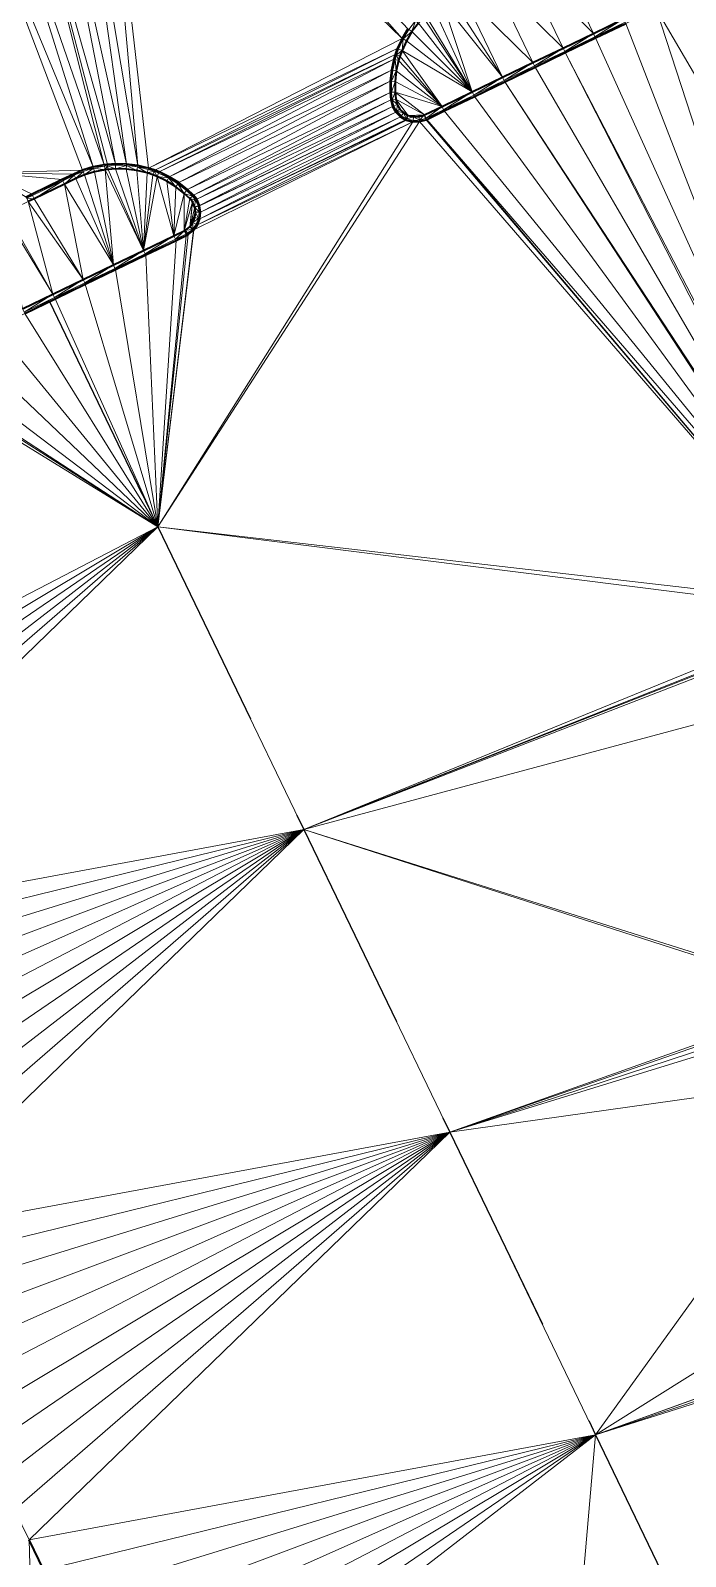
# Model space of a CAD drawing. Header units: metres. Extents: x 246428 to 246884, y 7418966 to 7419490.
# Drawn here: x 246577.28 to 246596.78, y 7419328.41 to 7419373.82 of the extents above; entities that cross this region are included whole.
import ezdxf

# ---------------------------------------------------------------- set-up
doc = ezdxf.new("R2010")
doc.units = ezdxf.units.M
doc.linetypes.add('blank name', pattern=[0])
doc.linetypes.add('HIDDEN', pattern=[9.525, 6.35, -3.175])
doc.layers.add('_12D_UNMAPPED', color=7, linetype='Continuous')
doc.layers.add('GRADELINES', color=250, linetype='HIDDEN', lineweight=25)
for name, color, linetype, lineweight, true_color in [('KERB_BACK', 7, 'Continuous', 35, 0x5fd2ff), ('KERB_LINE', 7, 'Continuous', 18, 0xb9b9b9), ('KERB_LIP', 7, 'Continuous', 35, 0x5fd2ff), ('KERB_TOP', 7, 'Continuous', 18, 0xb9b9b9)]:
    doc.layers.add(name, color=color, linetype=linetype, lineweight=lineweight, true_color=true_color)

msp = doc.modelspace()

# ---------------------------------------------------------------- linework, layer by layer
at = {"layer": '_12D_UNMAPPED', "color": 3, "linetype": 'blank name', "lineweight": 0}
for points in [[(246588.338, 7419373.588, 32.651), (246579.355, 7419382.309, 32.371), (246580.255, 7419382.743, 32.395)], [(246588.509, 7419373.874, 32.655), (246588.338, 7419373.588, 32.651), (246580.255, 7419382.743, 32.395)], [(246580.471, 7419369.806, 32.437), (246578.454, 7419381.875, 32.346), (246579.355, 7419382.309, 32.371)], [(246580.795, 7419369.728, 32.447), (246580.471, 7419369.806, 32.437), (246579.355, 7419382.309, 32.371)], [(246588.338, 7419373.588, 32.651), (246580.795, 7419369.728, 32.447), (246579.355, 7419382.309, 32.371)], [(246580.141, 7419369.848, 32.428), (246577.553, 7419381.44, 32.322), (246578.454, 7419381.875, 32.346)], [(246580.471, 7419369.806, 32.437), (246580.141, 7419369.848, 32.428), (246578.454, 7419381.875, 32.346)], [(246579.807, 7419369.855, 32.418), (246576.652, 7419381.006, 32.297), (246577.553, 7419381.44, 32.322)], [(246580.141, 7419369.848, 32.428), (246579.807, 7419369.855, 32.418), (246577.553, 7419381.44, 32.322)], [(246579.476, 7419369.826, 32.409), (246575.752, 7419380.571, 32.273), (246576.652, 7419381.006, 32.297)], [(246579.57, 7419369.838, 32.411), (246579.476, 7419369.826, 32.409), (246576.652, 7419381.006, 32.297)], [(246579.807, 7419369.855, 32.418), (246579.57, 7419369.838, 32.411), (246576.652, 7419381.006, 32.297)], [(246579.149, 7419369.762, 32.4), (246574.851, 7419380.137, 32.249), (246575.752, 7419380.571, 32.273)], [(246579.476, 7419369.826, 32.409), (246579.149, 7419369.762, 32.4), (246575.752, 7419380.571, 32.273)], [(246578.831, 7419369.662, 32.391), (246575.993, 7419369.586, 32.31), (246574.851, 7419380.137, 32.249)], [(246579.149, 7419369.762, 32.4), (246578.831, 7419369.662, 32.391), (246574.851, 7419380.137, 32.249)], [(246592.825, 7419376.26, 32.917), (246594.034, 7419373.734, 32.963), (246591.925, 7419375.825, 32.893)], [(246594.934, 7419374.168, 32.987), (246594.034, 7419373.734, 32.963), (246592.825, 7419376.26, 32.917)], [(246591.925, 7419375.825, 32.893), (246593.133, 7419373.299, 32.938), (246591.024, 7419375.391, 32.868)], [(246594.034, 7419373.734, 32.963), (246593.133, 7419373.299, 32.938), (246591.925, 7419375.825, 32.893)], [(246592.232, 7419372.865, 32.914), (246590.123, 7419374.957, 32.844), (246591.024, 7419375.391, 32.868)], [(246593.133, 7419373.299, 32.938), (246592.232, 7419372.865, 32.914), (246591.024, 7419375.391, 32.868)], [(246589.543, 7419374.661, 32.829), (246590.431, 7419371.996, 32.865), (246589.281, 7419374.481, 32.822)], [(246589.799, 7419374.8, 32.835), (246591.331, 7419372.431, 32.89), (246589.543, 7419374.661, 32.829)], [(246591.331, 7419372.431, 32.89), (246590.431, 7419371.996, 32.865), (246589.543, 7419374.661, 32.829)], [(246590.123, 7419374.957, 32.844), (246591.331, 7419372.431, 32.89), (246589.799, 7419374.8, 32.835)], [(246592.232, 7419372.865, 32.914), (246591.331, 7419372.431, 32.89), (246590.123, 7419374.957, 32.844)], [(246605.141, 7419358.718, 33.167), (246595.9, 7419374.467, 32.861), (246596.801, 7419374.902, 32.886)], [(246588.542, 7419373.852, 32.805), (246588.74, 7419374.114, 32.809), (246588.633, 7419373.79, 32.805)], [(246588.74, 7419374.114, 32.809), (246588.824, 7419374.043, 32.809), (246588.633, 7419373.79, 32.805)], [(246588.976, 7419374.211, 32.812), (246590.431, 7419371.996, 32.865), (246588.824, 7419374.043, 32.809)], [(246589.041, 7419374.275, 32.814), (246590.431, 7419371.996, 32.865), (246588.976, 7419374.211, 32.812)], [(246589.281, 7419374.481, 32.822), (246590.431, 7419371.996, 32.865), (246589.041, 7419374.275, 32.814)], [(246594.081, 7419373.635, 32.963), (246594.034, 7419373.734, 32.963), (246594.934, 7419374.168, 32.987)], [(246594.982, 7419374.069, 32.987), (246594.081, 7419373.635, 32.963), (246594.934, 7419374.168, 32.987)], [(246601.598, 7419357.009, 33.071), (246594.999, 7419374.033, 32.837), (246595.9, 7419374.467, 32.861)], [(246605.141, 7419358.718, 33.167), (246601.598, 7419357.009, 33.071), (246595.9, 7419374.467, 32.861)], [(246588.338, 7419373.588, 32.651), (246588.509, 7419373.874, 32.655), (246588.373, 7419373.569, 32.801)], [(246588.509, 7419373.874, 32.655), (246588.542, 7419373.852, 32.805), (246588.373, 7419373.569, 32.801)], [(246588.373, 7419373.569, 32.801), (246588.542, 7419373.852, 32.805), (246588.633, 7419373.79, 32.805)], [(246588.373, 7419373.569, 32.801), (246588.633, 7419373.79, 32.805), (246588.47, 7419373.518, 32.801)], [(246588.633, 7419373.79, 32.805), (246590.431, 7419371.996, 32.865), (246588.47, 7419373.518, 32.801)], [(246588.824, 7419374.043, 32.809), (246590.431, 7419371.996, 32.865), (246588.633, 7419373.79, 32.805)], [(246593.181, 7419373.2, 32.938), (246593.133, 7419373.299, 32.938), (246594.034, 7419373.734, 32.963)], [(246594.081, 7419373.635, 32.963), (246593.181, 7419373.2, 32.938), (246594.034, 7419373.734, 32.963)], [(246594.099, 7419373.599, 32.813), (246594.081, 7419373.635, 32.963), (246594.982, 7419374.069, 32.987)], [(246594.999, 7419374.033, 32.837), (246594.099, 7419373.599, 32.813), (246594.982, 7419374.069, 32.987)], [(246601.598, 7419357.009, 33.071), (246594.099, 7419373.599, 32.813), (246594.999, 7419374.033, 32.837)], [(246580.795, 7419369.728, 32.447), (246588.338, 7419373.588, 32.651), (246588.198, 7419373.285, 32.647)], [(246580.976, 7419369.668, 32.452), (246580.795, 7419369.728, 32.447), (246588.198, 7419373.285, 32.647)], [(246580.976, 7419369.668, 32.452), (246588.198, 7419373.285, 32.647), (246588.134, 7419373.106, 32.645)], [(246588.134, 7419373.106, 32.645), (246588.198, 7419373.285, 32.647), (246588.172, 7419373.094, 32.795)], [(246588.198, 7419373.285, 32.647), (246588.236, 7419373.271, 32.797), (246588.172, 7419373.094, 32.795)], [(246588.172, 7419373.094, 32.795), (246588.236, 7419373.271, 32.797), (246588.338, 7419373.23, 32.797)], [(246588.172, 7419373.094, 32.795), (246588.338, 7419373.23, 32.797), (246588.276, 7419373.06, 32.795)], [(246588.198, 7419373.285, 32.647), (246588.338, 7419373.588, 32.651), (246588.236, 7419373.271, 32.797)], [(246588.338, 7419373.588, 32.651), (246588.373, 7419373.569, 32.801), (246588.236, 7419373.271, 32.797)], [(246588.236, 7419373.271, 32.797), (246588.373, 7419373.569, 32.801), (246588.338, 7419373.23, 32.797)], [(246588.338, 7419373.23, 32.797), (246589.53, 7419371.562, 32.841), (246588.276, 7419373.06, 32.795)], [(246588.373, 7419373.569, 32.801), (246588.47, 7419373.518, 32.801), (246588.338, 7419373.23, 32.797)], [(246588.47, 7419373.518, 32.801), (246590.431, 7419371.996, 32.865), (246588.338, 7419373.23, 32.797)], [(246590.431, 7419371.996, 32.865), (246589.53, 7419371.562, 32.841), (246588.338, 7419373.23, 32.797)], [(246592.28, 7419372.766, 32.914), (246592.232, 7419372.865, 32.914), (246593.133, 7419373.299, 32.938)], [(246593.181, 7419373.2, 32.938), (246592.28, 7419372.766, 32.914), (246593.133, 7419373.299, 32.938)], [(246592.297, 7419372.73, 32.764), (246592.28, 7419372.766, 32.914), (246593.181, 7419373.2, 32.938)], [(246593.198, 7419373.164, 32.788), (246592.297, 7419372.73, 32.764), (246593.181, 7419373.2, 32.938)], [(246593.198, 7419373.164, 32.788), (246593.181, 7419373.2, 32.938), (246594.081, 7419373.635, 32.963)], [(246594.099, 7419373.599, 32.813), (246593.198, 7419373.164, 32.788), (246594.081, 7419373.635, 32.963)], [(246601.598, 7419357.009, 33.071), (246593.198, 7419373.164, 32.788), (246594.099, 7419373.599, 32.813)], [(246601.598, 7419357.009, 33.071), (246601.598, 7419357.009, 33.071), (246594.099, 7419373.599, 32.813)], [(246581.109, 7419369.616, 32.456), (246580.976, 7419369.668, 32.452), (246588.134, 7419373.106, 32.645)], [(246581.109, 7419369.616, 32.456), (246588.134, 7419373.106, 32.645), (246588.092, 7419372.97, 32.645)], [(246581.409, 7419369.471, 32.464), (246581.109, 7419369.616, 32.456), (246588.092, 7419372.97, 32.645)], [(246581.409, 7419369.471, 32.464), (246588.092, 7419372.97, 32.645), (246588.021, 7419372.644, 32.645)], [(246588.021, 7419372.644, 32.645), (246588.092, 7419372.97, 32.645), (246588.06, 7419372.638, 32.795)], [(246588.092, 7419372.97, 32.645), (246588.131, 7419372.959, 32.795), (246588.06, 7419372.638, 32.795)], [(246588.06, 7419372.638, 32.795), (246588.131, 7419372.959, 32.795), (246588.169, 7419372.62, 32.795)], [(246588.092, 7419372.97, 32.645), (246588.134, 7419373.106, 32.645), (246588.131, 7419372.959, 32.795)], [(246588.134, 7419373.106, 32.645), (246588.172, 7419373.094, 32.795), (246588.131, 7419372.959, 32.795)], [(246588.131, 7419372.959, 32.795), (246588.172, 7419373.094, 32.795), (246588.237, 7419372.93, 32.795)], [(246588.131, 7419372.959, 32.795), (246588.237, 7419372.93, 32.795), (246588.169, 7419372.62, 32.795)], [(246588.237, 7419372.93, 32.795), (246589.53, 7419371.562, 32.841), (246588.169, 7419372.62, 32.795)], [(246588.172, 7419373.094, 32.795), (246588.276, 7419373.06, 32.795), (246588.237, 7419372.93, 32.795)], [(246588.276, 7419373.06, 32.795), (246589.53, 7419371.562, 32.841), (246588.237, 7419372.93, 32.795)], [(246591.379, 7419372.332, 32.89), (246591.331, 7419372.431, 32.89), (246592.232, 7419372.865, 32.914)], [(246592.28, 7419372.766, 32.914), (246591.379, 7419372.332, 32.89), (246592.232, 7419372.865, 32.914)], [(246591.396, 7419372.296, 32.74), (246591.379, 7419372.332, 32.89), (246592.28, 7419372.766, 32.914)], [(246592.297, 7419372.73, 32.764), (246591.396, 7419372.296, 32.74), (246592.28, 7419372.766, 32.914)], [(246601.494, 7419356.945, 33.068), (246592.297, 7419372.73, 32.764), (246593.198, 7419373.164, 32.788)], [(246601.598, 7419357.009, 33.071), (246601.494, 7419356.945, 33.068), (246593.198, 7419373.164, 32.788)], [(246581.691, 7419369.295, 32.472), (246581.409, 7419369.471, 32.464), (246588.021, 7419372.644, 32.645)], [(246581.691, 7419369.295, 32.472), (246588.021, 7419372.644, 32.645), (246587.985, 7419372.313, 32.645)], [(246581.953, 7419369.089, 32.481), (246581.691, 7419369.295, 32.472), (246587.985, 7419372.313, 32.645)], [(246581.953, 7419369.089, 32.481), (246587.985, 7419372.313, 32.645), (246587.984, 7419371.98, 32.645)], [(246587.984, 7419371.98, 32.645), (246587.985, 7419372.313, 32.645), (246588.024, 7419371.982, 32.795)], [(246587.985, 7419372.313, 32.645), (246588.021, 7419372.644, 32.645), (246588.06, 7419372.638, 32.795)], [(246587.985, 7419372.313, 32.645), (246588.06, 7419372.638, 32.795), (246588.025, 7419372.311, 32.795)], [(246587.985, 7419372.313, 32.645), (246588.025, 7419372.311, 32.795), (246588.024, 7419371.982, 32.795)], [(246588.024, 7419371.982, 32.795), (246588.025, 7419372.311, 32.795), (246588.135, 7419372.305, 32.795)], [(246588.024, 7419371.982, 32.795), (246588.135, 7419372.305, 32.795), (246588.134, 7419371.988, 32.795)], [(246588.025, 7419372.311, 32.795), (246588.06, 7419372.638, 32.795), (246588.169, 7419372.62, 32.795)], [(246588.025, 7419372.311, 32.795), (246588.169, 7419372.62, 32.795), (246588.135, 7419372.305, 32.795)], [(246588.135, 7419372.305, 32.795), (246589.53, 7419371.562, 32.841), (246588.134, 7419371.988, 32.795)], [(246588.169, 7419372.62, 32.795), (246589.53, 7419371.562, 32.841), (246588.135, 7419372.305, 32.795)], [(246590.478, 7419371.897, 32.865), (246590.431, 7419371.996, 32.865), (246591.331, 7419372.431, 32.89)], [(246591.379, 7419372.332, 32.89), (246590.478, 7419371.897, 32.865), (246591.331, 7419372.431, 32.89)], [(246590.496, 7419371.861, 32.715), (246590.478, 7419371.897, 32.865), (246591.379, 7419372.332, 32.89)], [(246591.396, 7419372.296, 32.74), (246590.496, 7419371.861, 32.715), (246591.379, 7419372.332, 32.89)], [(246601.439, 7419356.898, 33.067), (246590.496, 7419371.861, 32.715), (246591.396, 7419372.296, 32.74)], [(246601.494, 7419356.945, 33.068), (246591.396, 7419372.296, 32.74), (246592.297, 7419372.73, 32.764)], [(246601.494, 7419356.945, 33.068), (246601.439, 7419356.898, 33.067), (246591.396, 7419372.296, 32.74)], [(246582.128, 7419368.924, 32.487), (246581.953, 7419369.089, 32.481), (246587.984, 7419371.98, 32.645)], [(246582.128, 7419368.924, 32.487), (246587.984, 7419371.98, 32.645), (246588.004, 7419371.758, 32.645)], [(246587.984, 7419371.98, 32.645), (246588.024, 7419371.982, 32.795), (246588.044, 7419371.763, 32.795)], [(246588.004, 7419371.758, 32.645), (246587.984, 7419371.98, 32.645), (246588.044, 7419371.763, 32.795)], [(246588.044, 7419371.763, 32.795), (246588.024, 7419371.982, 32.795), (246588.134, 7419371.988, 32.795)], [(246588.044, 7419371.763, 32.795), (246588.134, 7419371.988, 32.795), (246588.153, 7419371.777, 32.795)], [(246589.53, 7419371.562, 32.841), (246589.009, 7419371.311, 32.827), (246588.134, 7419371.988, 32.795)], [(246588.134, 7419371.988, 32.795), (246589.009, 7419371.311, 32.827), (246588.153, 7419371.777, 32.795)], [(246589.578, 7419371.463, 32.841), (246589.53, 7419371.562, 32.841), (246590.431, 7419371.996, 32.865)], [(246590.478, 7419371.897, 32.865), (246589.578, 7419371.463, 32.841), (246590.431, 7419371.996, 32.865)], [(246589.595, 7419371.427, 32.691), (246589.578, 7419371.463, 32.841), (246590.478, 7419371.897, 32.865)], [(246590.496, 7419371.861, 32.715), (246589.595, 7419371.427, 32.691), (246590.478, 7419371.897, 32.865)], [(246601.439, 7419356.898, 33.067), (246589.595, 7419371.427, 32.691), (246590.496, 7419371.861, 32.715)], [(246588.004, 7419371.758, 32.645), (246582.227, 7419368.799, 32.489), (246582.128, 7419368.924, 32.487)], [(246588.004, 7419371.758, 32.645), (246582.128, 7419368.924, 32.487), (246588.004, 7419371.758, 32.645)], [(246582.227, 7419368.799, 32.489), (246588.004, 7419371.758, 32.645), (246588.055, 7419371.565, 32.648)], [(246582.309, 7419368.617, 32.493), (246582.227, 7419368.799, 32.489), (246588.055, 7419371.565, 32.648)], [(246582.309, 7419368.617, 32.493), (246588.055, 7419371.565, 32.648), (246588.155, 7419371.393, 32.652)], [(246582.313, 7419368.602, 32.493), (246582.309, 7419368.617, 32.493), (246588.155, 7419371.393, 32.652)], [(246582.341, 7419368.42, 32.492), (246582.313, 7419368.602, 32.493), (246588.155, 7419371.393, 32.652)], [(246582.341, 7419368.42, 32.492), (246588.155, 7419371.393, 32.652), (246588.297, 7419371.252, 32.656)], [(246588.004, 7419371.758, 32.645), (246588.044, 7419371.763, 32.795), (246588.092, 7419371.58, 32.798)], [(246588.004, 7419371.758, 32.645), (246588.004, 7419371.758, 32.645), (246588.044, 7419371.763, 32.795)], [(246588.044, 7419371.763, 32.795), (246588.004, 7419371.758, 32.645), (246588.044, 7419371.763, 32.795)], [(246588.055, 7419371.565, 32.648), (246588.004, 7419371.758, 32.645), (246588.092, 7419371.58, 32.798)], [(246588.044, 7419371.763, 32.795), (246588.153, 7419371.777, 32.795), (246588.194, 7419371.622, 32.798)], [(246588.044, 7419371.763, 32.795), (246588.044, 7419371.763, 32.795), (246588.153, 7419371.777, 32.795)], [(246588.153, 7419371.777, 32.795), (246588.044, 7419371.763, 32.795), (246588.153, 7419371.777, 32.795)], [(246588.092, 7419371.58, 32.798), (246588.044, 7419371.763, 32.795), (246588.194, 7419371.622, 32.798)], [(246588.155, 7419371.393, 32.652), (246588.055, 7419371.565, 32.648), (246588.092, 7419371.58, 32.798)], [(246588.187, 7419371.417, 32.802), (246588.092, 7419371.58, 32.798), (246588.194, 7419371.622, 32.798)], [(246588.155, 7419371.393, 32.652), (246588.092, 7419371.58, 32.798), (246588.187, 7419371.417, 32.802)], [(246588.194, 7419371.622, 32.798), (246588.153, 7419371.777, 32.795), (246588.274, 7419371.484, 32.802)], [(246588.274, 7419371.484, 32.802), (246588.153, 7419371.777, 32.795), (246588.526, 7419371.294, 32.81)], [(246588.526, 7419371.294, 32.81), (246588.153, 7419371.777, 32.795), (246589.009, 7419371.311, 32.827)], [(246589.009, 7419371.311, 32.827), (246588.153, 7419371.777, 32.795), (246588.153, 7419371.777, 32.795)], [(246588.297, 7419371.252, 32.656), (246588.155, 7419371.393, 32.652), (246588.187, 7419371.417, 32.802)], [(246588.187, 7419371.417, 32.802), (246588.194, 7419371.622, 32.798), (246588.274, 7419371.484, 32.802)], [(246588.187, 7419371.417, 32.802), (246588.274, 7419371.484, 32.802), (246588.387, 7419371.372, 32.806)], [(246588.297, 7419371.252, 32.656), (246588.187, 7419371.417, 32.802), (246588.321, 7419371.284, 32.806)], [(246588.321, 7419371.284, 32.806), (246588.187, 7419371.417, 32.802), (246588.387, 7419371.372, 32.806)], [(246588.387, 7419371.372, 32.806), (246588.274, 7419371.484, 32.802), (246588.526, 7419371.294, 32.81)], [(246589.057, 7419371.212, 32.827), (246589.009, 7419371.311, 32.827), (246589.53, 7419371.562, 32.841)], [(246589.578, 7419371.463, 32.841), (246589.057, 7419371.212, 32.827), (246589.53, 7419371.562, 32.841)], [(246589.595, 7419371.427, 32.691), (246589.057, 7419371.212, 32.827), (246589.578, 7419371.463, 32.841)], [(246589.595, 7419371.427, 32.691), (246589.074, 7419371.176, 32.677), (246589.057, 7419371.212, 32.827)], [(246601.439, 7419356.898, 33.067), (246589.074, 7419371.176, 32.677), (246589.595, 7419371.427, 32.691)], [(246581.071, 7419359.057, 32.483), (246588.664, 7419371.106, 32.665), (246588.863, 7419371.11, 32.671)], [(246601.314, 7419356.721, 33.066), (246581.071, 7419359.057, 32.483), (246588.863, 7419371.11, 32.671)], [(246581.071, 7419359.057, 32.483), (246582.139, 7419367.887, 32.49), (246588.664, 7419371.106, 32.665)], [(246582.139, 7419367.887, 32.49), (246582.247, 7419368.036, 32.491), (246588.664, 7419371.106, 32.665)], [(246582.247, 7419368.036, 32.491), (246582.32, 7419368.222, 32.491), (246588.47, 7419371.155, 32.66)], [(246582.247, 7419368.036, 32.491), (246588.47, 7419371.155, 32.66), (246588.664, 7419371.106, 32.665)], [(246582.32, 7419368.222, 32.491), (246588.297, 7419371.252, 32.656), (246588.442, 7419371.167, 32.659)], [(246582.32, 7419368.222, 32.491), (246582.341, 7419368.42, 32.492), (246588.297, 7419371.252, 32.656)], [(246582.32, 7419368.222, 32.491), (246588.442, 7419371.167, 32.659), (246588.47, 7419371.155, 32.66)], [(246588.442, 7419371.167, 32.659), (246588.297, 7419371.252, 32.656), (246588.321, 7419371.284, 32.806)], [(246588.458, 7419371.203, 32.809), (246588.321, 7419371.284, 32.806), (246588.387, 7419371.372, 32.806)], [(246588.442, 7419371.167, 32.659), (246588.321, 7419371.284, 32.806), (246588.458, 7419371.203, 32.809)], [(246588.458, 7419371.203, 32.809), (246588.387, 7419371.372, 32.806), (246588.503, 7419371.303, 32.809)], [(246588.503, 7419371.303, 32.809), (246588.387, 7419371.372, 32.806), (246588.526, 7419371.294, 32.81)], [(246588.47, 7419371.155, 32.66), (246588.442, 7419371.167, 32.659), (246588.458, 7419371.203, 32.809)], [(246588.485, 7419371.192, 32.81), (246588.458, 7419371.203, 32.809), (246588.503, 7419371.303, 32.809)], [(246588.47, 7419371.155, 32.66), (246588.458, 7419371.203, 32.809), (246588.485, 7419371.192, 32.81)], [(246588.47, 7419371.155, 32.66), (246588.485, 7419371.192, 32.81), (246588.668, 7419371.146, 32.815)], [(246588.664, 7419371.106, 32.665), (246588.47, 7419371.155, 32.66), (246588.668, 7419371.146, 32.815)], [(246588.485, 7419371.192, 32.81), (246588.503, 7419371.303, 32.809), (246588.526, 7419371.294, 32.81)], [(246588.485, 7419371.192, 32.81), (246588.526, 7419371.294, 32.81), (246588.681, 7419371.255, 32.815)], [(246588.668, 7419371.146, 32.815), (246588.485, 7419371.192, 32.81), (246588.681, 7419371.255, 32.815)], [(246588.993, 7419371.303, 32.826), (246588.526, 7419371.294, 32.81), (246589.009, 7419371.311, 32.827)], [(246588.84, 7419371.258, 32.821), (246588.526, 7419371.294, 32.81), (246588.993, 7419371.303, 32.826)], [(246588.681, 7419371.255, 32.815), (246588.526, 7419371.294, 32.81), (246588.84, 7419371.258, 32.821)], [(246588.863, 7419371.11, 32.671), (246588.664, 7419371.106, 32.665), (246588.668, 7419371.146, 32.815)], [(246588.857, 7419371.15, 32.821), (246588.668, 7419371.146, 32.815), (246588.681, 7419371.255, 32.815)], [(246588.863, 7419371.11, 32.671), (246588.668, 7419371.146, 32.815), (246588.857, 7419371.15, 32.821)], [(246588.857, 7419371.15, 32.821), (246588.681, 7419371.255, 32.815), (246588.84, 7419371.258, 32.821)], [(246588.857, 7419371.15, 32.821), (246588.84, 7419371.258, 32.821), (246588.993, 7419371.303, 32.826)], [(246589.038, 7419371.203, 32.826), (246588.857, 7419371.15, 32.821), (246588.993, 7419371.303, 32.826)], [(246589.054, 7419371.166, 32.676), (246588.857, 7419371.15, 32.821), (246589.038, 7419371.203, 32.826)], [(246589.054, 7419371.166, 32.676), (246588.863, 7419371.11, 32.671), (246588.857, 7419371.15, 32.821)], [(246601.314, 7419356.721, 33.066), (246588.863, 7419371.11, 32.671), (246589.054, 7419371.166, 32.676)], [(246589.057, 7419371.212, 32.827), (246588.993, 7419371.303, 32.826), (246589.009, 7419371.311, 32.827)], [(246589.057, 7419371.212, 32.827), (246589.038, 7419371.203, 32.826), (246588.993, 7419371.303, 32.826)], [(246589.074, 7419371.176, 32.677), (246589.038, 7419371.203, 32.826), (246589.057, 7419371.212, 32.827)], [(246589.074, 7419371.176, 32.677), (246589.054, 7419371.166, 32.676), (246589.038, 7419371.203, 32.826)], [(246601.314, 7419356.721, 33.066), (246589.054, 7419371.166, 32.676), (246589.074, 7419371.176, 32.677)], [(246601.439, 7419356.898, 33.067), (246601.314, 7419356.721, 33.066), (246589.074, 7419371.176, 32.677)], [(246578.831, 7419369.662, 32.391), (246578.565, 7419369.549, 32.383), (246575.993, 7419369.586, 32.31)], [(246578.565, 7419369.549, 32.383), (246578.225, 7419369.385, 32.374), (246575.993, 7419369.586, 32.31)], [(246577.324, 7419368.951, 32.35), (246577.149, 7419368.866, 32.345), (246575.993, 7419369.586, 32.31)], [(246578.225, 7419369.385, 32.374), (246577.324, 7419368.951, 32.35), (246575.993, 7419369.586, 32.31)], [(246578.565, 7419369.549, 32.383), (246578.831, 7419369.662, 32.391), (246578.582, 7419369.513, 32.533)], [(246578.831, 7419369.662, 32.391), (246578.845, 7419369.625, 32.541), (246578.582, 7419369.513, 32.533)], [(246578.582, 7419369.513, 32.533), (246578.845, 7419369.625, 32.541), (246578.63, 7419369.414, 32.533)], [(246578.845, 7419369.625, 32.541), (246578.883, 7419369.522, 32.541), (246578.63, 7419369.414, 32.533)], [(246578.831, 7419369.662, 32.391), (246579.149, 7419369.762, 32.4), (246579.159, 7419369.723, 32.55)], [(246578.831, 7419369.662, 32.391), (246579.159, 7419369.723, 32.55), (246578.845, 7419369.625, 32.541)], [(246578.845, 7419369.625, 32.541), (246579.159, 7419369.723, 32.55), (246578.883, 7419369.522, 32.541)], [(246579.159, 7419369.723, 32.55), (246579.186, 7419369.616, 32.55), (246578.883, 7419369.522, 32.541)], [(246579.186, 7419369.616, 32.55), (246579.746, 7419366.844, 32.577), (246578.883, 7419369.522, 32.541)], [(246579.149, 7419369.762, 32.4), (246579.476, 7419369.826, 32.409), (246579.481, 7419369.786, 32.559)], [(246579.149, 7419369.762, 32.4), (246579.481, 7419369.786, 32.559), (246579.159, 7419369.723, 32.55)], [(246579.159, 7419369.723, 32.55), (246579.481, 7419369.786, 32.559), (246579.497, 7419369.678, 32.559)], [(246579.159, 7419369.723, 32.55), (246579.497, 7419369.678, 32.559), (246579.186, 7419369.616, 32.55)], [(246579.497, 7419369.678, 32.559), (246579.746, 7419366.844, 32.577), (246579.186, 7419369.616, 32.55)], [(246579.476, 7419369.826, 32.409), (246579.57, 7419369.838, 32.411), (246579.481, 7419369.786, 32.559)], [(246579.57, 7419369.838, 32.411), (246579.574, 7419369.798, 32.561), (246579.481, 7419369.786, 32.559)], [(246579.481, 7419369.786, 32.559), (246579.574, 7419369.798, 32.561), (246579.497, 7419369.678, 32.559)], [(246579.574, 7419369.798, 32.561), (246579.587, 7419369.689, 32.561), (246579.497, 7419369.678, 32.559)], [(246579.587, 7419369.689, 32.561), (246580.646, 7419367.278, 32.601), (246579.497, 7419369.678, 32.559)], [(246580.646, 7419367.278, 32.601), (246579.746, 7419366.844, 32.577), (246579.497, 7419369.678, 32.559)], [(246579.57, 7419369.838, 32.411), (246579.807, 7419369.855, 32.418), (246579.809, 7419369.815, 32.568)], [(246579.57, 7419369.838, 32.411), (246579.809, 7419369.815, 32.568), (246579.574, 7419369.798, 32.561)], [(246579.574, 7419369.798, 32.561), (246579.809, 7419369.815, 32.568), (246579.812, 7419369.705, 32.568)], [(246579.574, 7419369.798, 32.561), (246579.812, 7419369.705, 32.568), (246579.587, 7419369.689, 32.561)], [(246579.812, 7419369.705, 32.568), (246580.646, 7419367.278, 32.601), (246579.587, 7419369.689, 32.561)], [(246579.807, 7419369.855, 32.418), (246580.141, 7419369.848, 32.428), (246579.809, 7419369.815, 32.568)], [(246580.141, 7419369.848, 32.428), (246580.138, 7419369.808, 32.578), (246579.809, 7419369.815, 32.568)], [(246579.809, 7419369.815, 32.568), (246580.138, 7419369.808, 32.578), (246579.812, 7419369.705, 32.568)], [(246580.138, 7419369.808, 32.578), (246580.129, 7419369.699, 32.578), (246579.812, 7419369.705, 32.568)], [(246580.129, 7419369.699, 32.578), (246580.646, 7419367.278, 32.601), (246579.812, 7419369.705, 32.568)], [(246580.138, 7419369.808, 32.578), (246580.444, 7419369.658, 32.587), (246580.129, 7419369.699, 32.578)], [(246580.444, 7419369.658, 32.587), (246580.646, 7419367.278, 32.601), (246580.129, 7419369.699, 32.578)], [(246580.141, 7419369.848, 32.428), (246580.464, 7419369.766, 32.587), (246580.138, 7419369.808, 32.578)], [(246580.138, 7419369.808, 32.578), (246580.464, 7419369.766, 32.587), (246580.444, 7419369.658, 32.587)], [(246580.141, 7419369.848, 32.428), (246580.471, 7419369.806, 32.437), (246580.464, 7419369.766, 32.587)], [(246580.464, 7419369.766, 32.587), (246580.752, 7419369.584, 32.597), (246580.444, 7419369.658, 32.587)], [(246580.752, 7419369.584, 32.597), (246580.646, 7419367.278, 32.601), (246580.444, 7419369.658, 32.587)], [(246580.471, 7419369.806, 32.437), (246580.795, 7419369.728, 32.447), (246580.464, 7419369.766, 32.587)], [(246580.795, 7419369.728, 32.447), (246580.784, 7419369.69, 32.597), (246580.464, 7419369.766, 32.587)], [(246580.464, 7419369.766, 32.587), (246580.784, 7419369.69, 32.597), (246580.752, 7419369.584, 32.597)], [(246580.924, 7419369.527, 32.602), (246580.646, 7419367.278, 32.601), (246580.752, 7419369.584, 32.597)], [(246580.784, 7419369.69, 32.597), (246580.962, 7419369.631, 32.602), (246580.752, 7419369.584, 32.597)], [(246580.962, 7419369.631, 32.602), (246580.924, 7419369.527, 32.602), (246580.752, 7419369.584, 32.597)], [(246580.795, 7419369.728, 32.447), (246580.976, 7419369.668, 32.452), (246580.784, 7419369.69, 32.597)], [(246580.976, 7419369.668, 32.452), (246580.962, 7419369.631, 32.602), (246580.784, 7419369.69, 32.597)], [(246580.962, 7419369.631, 32.602), (246581.051, 7419369.478, 32.606), (246580.924, 7419369.527, 32.602)], [(246580.976, 7419369.668, 32.452), (246581.093, 7419369.579, 32.606), (246580.962, 7419369.631, 32.602)], [(246580.962, 7419369.631, 32.602), (246581.093, 7419369.579, 32.606), (246581.051, 7419369.478, 32.606)], [(246580.976, 7419369.668, 32.452), (246581.109, 7419369.616, 32.456), (246581.093, 7419369.579, 32.606)], [(246581.093, 7419369.579, 32.606), (246581.389, 7419369.436, 32.614), (246581.051, 7419369.478, 32.606)], [(246581.109, 7419369.616, 32.456), (246581.389, 7419369.436, 32.614), (246581.093, 7419369.579, 32.606)], [(246581.109, 7419369.616, 32.456), (246581.409, 7419369.471, 32.464), (246581.389, 7419369.436, 32.614)], [(246577.324, 7419368.951, 32.35), (246578.225, 7419369.385, 32.374), (246578.242, 7419369.349, 32.524)], [(246577.324, 7419368.951, 32.35), (246578.242, 7419369.349, 32.524), (246577.341, 7419368.915, 32.5)], [(246577.341, 7419368.915, 32.5), (246578.242, 7419369.349, 32.524), (246577.389, 7419368.816, 32.5)], [(246578.242, 7419369.349, 32.524), (246578.29, 7419369.25, 32.524), (246577.389, 7419368.816, 32.5)], [(246578.29, 7419369.25, 32.524), (246578.845, 7419366.409, 32.552), (246577.389, 7419368.816, 32.5)], [(246578.225, 7419369.385, 32.374), (246578.565, 7419369.549, 32.383), (246578.242, 7419369.349, 32.524)], [(246578.565, 7419369.549, 32.383), (246578.582, 7419369.513, 32.533), (246578.242, 7419369.349, 32.524)], [(246578.242, 7419369.349, 32.524), (246578.582, 7419369.513, 32.533), (246578.29, 7419369.25, 32.524)], [(246578.582, 7419369.513, 32.533), (246578.63, 7419369.414, 32.533), (246578.29, 7419369.25, 32.524)], [(246578.63, 7419369.414, 32.533), (246579.746, 7419366.844, 32.577), (246578.29, 7419369.25, 32.524)], [(246579.746, 7419366.844, 32.577), (246578.845, 7419366.409, 32.552), (246578.29, 7419369.25, 32.524)], [(246578.883, 7419369.522, 32.541), (246579.746, 7419366.844, 32.577), (246578.63, 7419369.414, 32.533)], [(246581.051, 7419369.478, 32.606), (246580.646, 7419367.278, 32.601), (246580.924, 7419369.527, 32.602)], [(246581.547, 7419367.712, 32.626), (246580.646, 7419367.278, 32.601), (246581.051, 7419369.478, 32.606)], [(246581.389, 7419369.436, 32.614), (246581.336, 7419369.34, 32.614), (246581.051, 7419369.478, 32.606)], [(246581.336, 7419369.34, 32.614), (246581.547, 7419367.712, 32.626), (246581.051, 7419369.478, 32.606)], [(246581.389, 7419369.436, 32.614), (246581.605, 7419369.172, 32.622), (246581.336, 7419369.34, 32.614)], [(246581.605, 7419369.172, 32.622), (246581.547, 7419367.712, 32.626), (246581.336, 7419369.34, 32.614)], [(246581.409, 7419369.471, 32.464), (246581.668, 7419369.262, 32.622), (246581.389, 7419369.436, 32.614)], [(246581.389, 7419369.436, 32.614), (246581.668, 7419369.262, 32.622), (246581.605, 7419369.172, 32.622)], [(246581.409, 7419369.471, 32.464), (246581.691, 7419369.295, 32.472), (246581.668, 7419369.262, 32.622)], [(246581.855, 7419368.976, 32.631), (246581.547, 7419367.712, 32.626), (246581.605, 7419369.172, 32.622)], [(246581.668, 7419369.262, 32.622), (246581.855, 7419368.976, 32.631), (246581.605, 7419369.172, 32.622)], [(246581.691, 7419369.295, 32.472), (246581.927, 7419369.059, 32.631), (246581.668, 7419369.262, 32.622)], [(246581.668, 7419369.262, 32.622), (246581.927, 7419369.059, 32.631), (246581.855, 7419368.976, 32.631)], [(246581.691, 7419369.295, 32.472), (246581.953, 7419369.089, 32.481), (246581.927, 7419369.059, 32.631)], [(246577.214, 7419368.731, 32.495), (246577.944, 7419365.975, 32.527), (246576.558, 7419368.415, 32.477)], [(246577.149, 7419368.866, 32.345), (246577.324, 7419368.951, 32.35), (246577.341, 7419368.915, 32.5)], [(246577.149, 7419368.866, 32.345), (246577.341, 7419368.915, 32.5), (246577.167, 7419368.83, 32.495)], [(246577.167, 7419368.83, 32.495), (246577.341, 7419368.915, 32.5), (246577.389, 7419368.816, 32.5)], [(246577.167, 7419368.83, 32.495), (246577.389, 7419368.816, 32.5), (246577.214, 7419368.731, 32.495)], [(246577.389, 7419368.816, 32.5), (246578.845, 7419366.409, 32.552), (246577.214, 7419368.731, 32.495)], [(246578.845, 7419366.409, 32.552), (246577.944, 7419365.975, 32.527), (246577.214, 7419368.731, 32.495)], [(246581.852, 7419367.859, 32.634), (246581.547, 7419367.712, 32.626), (246581.855, 7419368.976, 32.631)], [(246582.02, 7419368.819, 32.637), (246581.852, 7419367.859, 32.634), (246581.855, 7419368.976, 32.631)], [(246582.099, 7419368.719, 32.639), (246581.852, 7419367.859, 32.634), (246582.02, 7419368.819, 32.637)], [(246582.021, 7419367.981, 32.64), (246581.852, 7419367.859, 32.634), (246582.099, 7419368.719, 32.639)], [(246581.927, 7419369.059, 32.631), (246582.099, 7419368.896, 32.637), (246581.855, 7419368.976, 32.631)], [(246582.099, 7419368.896, 32.637), (246582.02, 7419368.819, 32.637), (246581.855, 7419368.976, 32.631)], [(246581.953, 7419369.089, 32.481), (246582.128, 7419368.924, 32.487), (246581.927, 7419369.059, 32.631)], [(246582.128, 7419368.924, 32.487), (246582.099, 7419368.896, 32.637), (246581.927, 7419369.059, 32.631)], [(246582.099, 7419368.896, 32.637), (246582.193, 7419368.777, 32.639), (246582.02, 7419368.819, 32.637)], [(246582.193, 7419368.777, 32.639), (246582.099, 7419368.719, 32.639), (246582.02, 7419368.819, 32.637)], [(246582.029, 7419367.99, 32.64), (246582.021, 7419367.981, 32.64), (246582.099, 7419368.719, 32.639)], [(246582.169, 7419368.562, 32.643), (246582.029, 7419367.99, 32.64), (246582.099, 7419368.719, 32.639)], [(246582.128, 7419368.924, 32.487), (246582.227, 7419368.799, 32.489), (246582.099, 7419368.896, 32.637)], [(246582.227, 7419368.799, 32.489), (246582.193, 7419368.777, 32.639), (246582.099, 7419368.896, 32.637)], [(246582.193, 7419368.777, 32.639), (246582.166, 7419368.574, 32.643), (246582.099, 7419368.719, 32.639)], [(246582.166, 7419368.574, 32.643), (246582.169, 7419368.562, 32.643), (246582.099, 7419368.719, 32.639)], [(246582.193, 7419368.777, 32.639), (246582.271, 7419368.605, 32.643), (246582.166, 7419368.574, 32.643)], [(246582.227, 7419368.799, 32.489), (246582.271, 7419368.605, 32.643), (246582.193, 7419368.777, 32.639)], [(246582.227, 7419368.799, 32.489), (246582.309, 7419368.617, 32.493), (246582.271, 7419368.605, 32.643)], [(246576.558, 7419368.415, 32.477), (246577.944, 7419365.975, 32.527), (246576.488, 7419368.381, 32.474)], [(246577.944, 7419365.975, 32.527), (246577.043, 7419365.54, 32.483), (246576.488, 7419368.381, 32.474)], [(246582.191, 7419368.416, 32.642), (246582.029, 7419367.99, 32.64), (246582.169, 7419368.562, 32.643)], [(246582.116, 7419368.109, 32.641), (246582.029, 7419367.99, 32.64), (246582.191, 7419368.416, 32.642)], [(246582.174, 7419368.257, 32.641), (246582.116, 7419368.109, 32.641), (246582.191, 7419368.416, 32.642)], [(246582.281, 7419368.231, 32.641), (246582.116, 7419368.109, 32.641), (246582.174, 7419368.257, 32.641)], [(246582.281, 7419368.231, 32.641), (246582.212, 7419368.056, 32.641), (246582.116, 7419368.109, 32.641)], [(246582.271, 7419368.605, 32.643), (246582.275, 7419368.591, 32.643), (246582.166, 7419368.574, 32.643)], [(246582.275, 7419368.591, 32.643), (246582.169, 7419368.562, 32.643), (246582.166, 7419368.574, 32.643)], [(246582.275, 7419368.591, 32.643), (246582.301, 7419368.419, 32.642), (246582.169, 7419368.562, 32.643)], [(246582.301, 7419368.419, 32.642), (246582.191, 7419368.416, 32.642), (246582.169, 7419368.562, 32.643)], [(246582.281, 7419368.231, 32.641), (246582.174, 7419368.257, 32.641), (246582.191, 7419368.416, 32.642)], [(246582.301, 7419368.419, 32.642), (246582.281, 7419368.231, 32.641), (246582.191, 7419368.416, 32.642)], [(246582.247, 7419368.036, 32.491), (246582.212, 7419368.056, 32.641), (246582.281, 7419368.231, 32.641)], [(246582.32, 7419368.222, 32.491), (246582.247, 7419368.036, 32.491), (246582.281, 7419368.231, 32.641)], [(246582.309, 7419368.617, 32.493), (246582.313, 7419368.602, 32.493), (246582.271, 7419368.605, 32.643)], [(246582.313, 7419368.602, 32.493), (246582.275, 7419368.591, 32.643), (246582.271, 7419368.605, 32.643)], [(246582.313, 7419368.602, 32.493), (246582.341, 7419368.42, 32.492), (246582.275, 7419368.591, 32.643)], [(246582.341, 7419368.42, 32.492), (246582.301, 7419368.419, 32.642), (246582.275, 7419368.591, 32.643)], [(246582.341, 7419368.42, 32.492), (246582.32, 7419368.222, 32.491), (246582.281, 7419368.231, 32.641)], [(246582.341, 7419368.42, 32.492), (246582.281, 7419368.231, 32.641), (246582.301, 7419368.419, 32.642)], [(246582.128, 7419367.876, 32.49), (246582.139, 7419367.887, 32.49), (246581.071, 7419359.057, 32.483)], [(246581.971, 7419367.753, 32.485), (246582.128, 7419367.876, 32.49), (246581.071, 7419359.057, 32.483)], [(246581.917, 7419367.724, 32.484), (246581.971, 7419367.753, 32.485), (246581.071, 7419359.057, 32.483)], [(246581.595, 7419367.613, 32.626), (246581.547, 7419367.712, 32.626), (246581.852, 7419367.859, 32.634)], [(246581.9, 7419367.76, 32.634), (246581.595, 7419367.613, 32.626), (246581.852, 7419367.859, 32.634)], [(246581.917, 7419367.724, 32.484), (246581.595, 7419367.613, 32.626), (246581.9, 7419367.76, 32.634)], [(246581.895, 7419367.882, 32.635), (246581.852, 7419367.859, 32.634), (246582.021, 7419367.981, 32.64)], [(246581.9, 7419367.76, 32.634), (246581.852, 7419367.859, 32.634), (246581.895, 7419367.882, 32.635)], [(246582.1, 7419367.904, 32.64), (246581.895, 7419367.882, 32.635), (246582.021, 7419367.981, 32.64)], [(246582.1, 7419367.904, 32.64), (246581.951, 7419367.788, 32.635), (246581.895, 7419367.882, 32.635)], [(246581.951, 7419367.788, 32.635), (246581.9, 7419367.76, 32.634), (246581.895, 7419367.882, 32.635)], [(246581.917, 7419367.724, 32.484), (246581.9, 7419367.76, 32.634), (246581.951, 7419367.788, 32.635)], [(246581.971, 7419367.753, 32.485), (246581.917, 7419367.724, 32.484), (246581.951, 7419367.788, 32.635)], [(246582.128, 7419367.876, 32.49), (246581.951, 7419367.788, 32.635), (246582.1, 7419367.904, 32.64)], [(246582.128, 7419367.876, 32.49), (246581.971, 7419367.753, 32.485), (246581.951, 7419367.788, 32.635)], [(246582.11, 7419367.915, 32.64), (246582.021, 7419367.981, 32.64), (246582.029, 7419367.99, 32.64)], [(246582.11, 7419367.915, 32.64), (246582.1, 7419367.904, 32.64), (246582.021, 7419367.981, 32.64)], [(246582.11, 7419367.915, 32.64), (246582.029, 7419367.99, 32.64), (246582.116, 7419368.109, 32.641)], [(246582.128, 7419367.876, 32.49), (246582.1, 7419367.904, 32.64), (246582.11, 7419367.915, 32.64)], [(246582.212, 7419368.056, 32.641), (246582.11, 7419367.915, 32.64), (246582.116, 7419368.109, 32.641)], [(246582.139, 7419367.887, 32.49), (246582.11, 7419367.915, 32.64), (246582.212, 7419368.056, 32.641)], [(246582.139, 7419367.887, 32.49), (246582.128, 7419367.876, 32.49), (246582.11, 7419367.915, 32.64)], [(246582.247, 7419368.036, 32.491), (246582.139, 7419367.887, 32.49), (246582.212, 7419368.056, 32.641)], [(246580.694, 7419367.179, 32.601), (246580.646, 7419367.278, 32.601), (246581.547, 7419367.712, 32.626)], [(246581.595, 7419367.613, 32.626), (246580.694, 7419367.179, 32.601), (246581.547, 7419367.712, 32.626)], [(246581.612, 7419367.577, 32.476), (246580.694, 7419367.179, 32.601), (246581.595, 7419367.613, 32.626)], [(246581.612, 7419367.577, 32.476), (246580.712, 7419367.143, 32.451), (246580.694, 7419367.179, 32.601)], [(246580.712, 7419367.143, 32.451), (246581.612, 7419367.577, 32.476), (246581.071, 7419359.057, 32.483)], [(246581.612, 7419367.577, 32.476), (246581.917, 7419367.724, 32.484), (246581.071, 7419359.057, 32.483)], [(246581.917, 7419367.724, 32.484), (246581.612, 7419367.577, 32.476), (246581.595, 7419367.613, 32.626)], [(246578.893, 7419366.31, 32.552), (246578.845, 7419366.409, 32.552), (246579.746, 7419366.844, 32.577)], [(246579.793, 7419366.744, 32.577), (246578.893, 7419366.31, 32.552), (246579.746, 7419366.844, 32.577)], [(246579.793, 7419366.744, 32.577), (246579.746, 7419366.844, 32.577), (246580.646, 7419367.278, 32.601)], [(246580.694, 7419367.179, 32.601), (246579.793, 7419366.744, 32.577), (246580.646, 7419367.278, 32.601)], [(246580.712, 7419367.143, 32.451), (246579.793, 7419366.744, 32.577), (246580.694, 7419367.179, 32.601)], [(246580.712, 7419367.143, 32.451), (246579.811, 7419366.708, 32.427), (246579.793, 7419366.744, 32.577)], [(246579.811, 7419366.708, 32.427), (246580.712, 7419367.143, 32.451), (246581.071, 7419359.057, 32.483)], [(246577.992, 7419365.876, 32.527), (246577.944, 7419365.975, 32.527), (246578.845, 7419366.409, 32.552)], [(246578.893, 7419366.31, 32.552), (246577.992, 7419365.876, 32.527), (246578.845, 7419366.409, 32.552)], [(246579.811, 7419366.708, 32.427), (246578.893, 7419366.31, 32.552), (246579.793, 7419366.744, 32.577)], [(246579.811, 7419366.708, 32.427), (246578.91, 7419366.274, 32.402), (246578.893, 7419366.31, 32.552)], [(246578.91, 7419366.274, 32.402), (246579.811, 7419366.708, 32.427), (246581.071, 7419359.057, 32.483)], [(246577.091, 7419365.441, 32.483), (246577.043, 7419365.54, 32.483), (246577.944, 7419365.975, 32.527)], [(246577.992, 7419365.876, 32.527), (246577.091, 7419365.441, 32.483), (246577.944, 7419365.975, 32.527)], [(246578.91, 7419366.274, 32.402), (246577.992, 7419365.876, 32.527), (246578.893, 7419366.31, 32.552)], [(246578.91, 7419366.274, 32.402), (246578.009, 7419365.84, 32.377), (246577.992, 7419365.876, 32.527)], [(246578.009, 7419365.84, 32.377), (246578.91, 7419366.274, 32.402), (246581.071, 7419359.057, 32.483)], [(246577.109, 7419365.405, 32.333), (246577.091, 7419365.441, 32.483), (246577.992, 7419365.876, 32.527)], [(246577.109, 7419365.405, 32.333), (246577.992, 7419365.876, 32.527), (246578.009, 7419365.84, 32.377)], [(246577.109, 7419365.405, 32.333), (246578.009, 7419365.84, 32.377), (246577.84, 7419365.758, 32.373)], [(246577.109, 7419365.405, 32.333), (246577.84, 7419365.758, 32.373), (246581.071, 7419359.057, 32.483)], [(246577.84, 7419365.758, 32.373), (246578.009, 7419365.84, 32.377), (246581.071, 7419359.057, 32.483)], [(246576.208, 7419364.971, 32.289), (246577.109, 7419365.405, 32.333), (246581.071, 7419359.057, 32.483)], [(246575.307, 7419364.537, 32.245), (246576.208, 7419364.971, 32.289), (246581.071, 7419359.057, 32.483)], [(246574.406, 7419364.102, 32.201), (246575.307, 7419364.537, 32.245), (246581.071, 7419359.057, 32.483)], [(246566.378, 7419351.424, 31.745), (246573.489, 7419363.719, 32.156), (246581.071, 7419359.057, 32.483)], [(246573.489, 7419363.719, 32.156), (246573.684, 7419363.759, 32.165), (246581.071, 7419359.057, 32.483)], [(246573.684, 7419363.759, 32.165), (246573.762, 7419363.791, 32.169), (246581.071, 7419359.057, 32.483)], [(246573.762, 7419363.791, 32.169), (246574.406, 7419364.102, 32.201), (246581.071, 7419359.057, 32.483)], [(246566.812, 7419350.523, 31.76), (246566.378, 7419351.424, 31.745), (246581.071, 7419359.057, 32.483)], [(246567.247, 7419349.622, 31.775), (246566.812, 7419350.523, 31.76), (246581.071, 7419359.057, 32.483)], [(246567.681, 7419348.722, 31.79), (246567.247, 7419349.622, 31.775), (246581.071, 7419359.057, 32.483)], [(246568.115, 7419347.821, 31.804), (246567.681, 7419348.722, 31.79), (246581.071, 7419359.057, 32.483)], [(246568.55, 7419346.92, 31.819), (246568.115, 7419347.821, 31.804), (246581.071, 7419359.057, 32.483)], [(246585.415, 7419350.05, 32.631), (246568.55, 7419346.92, 31.819), (246581.071, 7419359.057, 32.483)], [(246601.26, 7419356.512, 33.065), (246585.415, 7419350.05, 32.631), (246581.071, 7419359.057, 32.483)], [(246601.314, 7419356.721, 33.066), (246601.26, 7419356.512, 33.065), (246581.071, 7419359.057, 32.483)], [(246601.273, 7419356.339, 33.063), (246585.415, 7419350.05, 32.631), (246601.26, 7419356.512, 33.065)], [(246601.284, 7419356.297, 33.064), (246585.415, 7419350.05, 32.631), (246601.273, 7419356.339, 33.063)], [(246601.318, 7419356.208, 33.065), (246585.415, 7419350.05, 32.631), (246601.284, 7419356.297, 33.064)], [(246602.127, 7419354.532, 33.093), (246585.415, 7419350.05, 32.631), (246601.318, 7419356.208, 33.065)], [(246585.415, 7419350.05, 32.631), (246602.127, 7419354.532, 33.093), (246601.03, 7419345.113, 33.086)], [(246585.415, 7419350.05, 32.631), (246568.984, 7419346.019, 31.834), (246568.55, 7419346.92, 31.819)], [(246585.415, 7419350.05, 32.631), (246569.419, 7419345.119, 31.849), (246568.984, 7419346.019, 31.834)], [(246585.415, 7419350.05, 32.631), (246569.853, 7419344.218, 31.864), (246569.419, 7419345.119, 31.849)], [(246570.287, 7419343.317, 31.878), (246569.853, 7419344.218, 31.864), (246585.415, 7419350.05, 32.631)], [(246570.287, 7419343.317, 31.878), (246585.415, 7419350.05, 32.631), (246570.722, 7419342.417, 31.893)], [(246585.415, 7419350.05, 32.631), (246571.156, 7419341.516, 31.908), (246570.722, 7419342.417, 31.893)], [(246585.415, 7419350.05, 32.631), (246571.59, 7419340.615, 31.923), (246571.156, 7419341.516, 31.908)], [(246585.415, 7419350.05, 32.631), (246572.025, 7419339.714, 31.938), (246571.59, 7419340.615, 31.923)], [(246585.415, 7419350.05, 32.631), (246572.459, 7419338.814, 31.952), (246572.025, 7419339.714, 31.938)], [(246585.415, 7419350.05, 32.631), (246572.894, 7419337.913, 31.967), (246572.459, 7419338.814, 31.952)], [(246585.415, 7419350.05, 32.631), (246589.758, 7419341.042, 32.779), (246572.894, 7419337.913, 31.967)], [(246589.758, 7419341.042, 32.779), (246585.415, 7419350.05, 32.631), (246600.981, 7419345.034, 33.084)], [(246600.981, 7419345.034, 33.084), (246585.415, 7419350.05, 32.631), (246601.03, 7419345.113, 33.086)], [(246600.935, 7419344.919, 33.084), (246589.758, 7419341.042, 32.779), (246600.981, 7419345.034, 33.084)], [(246600.914, 7419344.704, 33.086), (246589.758, 7419341.042, 32.779), (246600.935, 7419344.919, 33.084)], [(246600.972, 7419344.495, 33.087), (246589.758, 7419341.042, 32.779), (246600.914, 7419344.704, 33.086)], [(246601.821, 7419342.733, 33.116), (246589.758, 7419341.042, 32.779), (246600.972, 7419344.495, 33.087)], [(246600.972, 7419344.495, 33.087), (246589.758, 7419341.042, 32.779), (246600.972, 7419344.495, 33.087)], [(246594.102, 7419332.035, 32.926), (246589.758, 7419341.042, 32.779), (246601.821, 7419342.733, 33.116)], [(246603.993, 7419338.229, 33.19), (246594.102, 7419332.035, 32.926), (246601.821, 7419342.733, 33.116)], [(246589.758, 7419341.042, 32.779), (246573.328, 7419337.012, 31.982), (246572.894, 7419337.913, 31.967)], [(246589.758, 7419341.042, 32.779), (246573.762, 7419336.111, 31.997), (246573.328, 7419337.012, 31.982)], [(246589.758, 7419341.042, 32.779), (246574.197, 7419335.211, 32.012), (246573.762, 7419336.111, 31.997)], [(246589.758, 7419341.042, 32.779), (246574.631, 7419334.31, 32.026), (246574.197, 7419335.211, 32.012)], [(246589.758, 7419341.042, 32.779), (246575.065, 7419333.409, 32.041), (246574.631, 7419334.31, 32.026)], [(246589.758, 7419341.042, 32.779), (246575.5, 7419332.508, 32.056), (246575.065, 7419333.409, 32.041)], [(246589.758, 7419341.042, 32.779), (246575.934, 7419331.608, 32.071), (246575.5, 7419332.508, 32.056)], [(246589.758, 7419341.042, 32.779), (246576.369, 7419330.707, 32.085), (246575.934, 7419331.608, 32.071)], [(246589.758, 7419341.042, 32.779), (246576.803, 7419329.806, 32.1), (246576.369, 7419330.707, 32.085)], [(246589.758, 7419341.042, 32.779), (246577.237, 7419328.906, 32.115), (246576.803, 7419329.806, 32.1)], [(246577.237, 7419328.906, 32.115), (246589.758, 7419341.042, 32.779), (246594.102, 7419332.035, 32.926)], [(246605.073, 7419335.991, 33.227), (246594.102, 7419332.035, 32.926), (246603.993, 7419338.229, 33.19)], [(246605.079, 7419335.978, 33.227), (246594.102, 7419332.035, 32.926), (246605.073, 7419335.991, 33.227)], [(246605.225, 7419335.776, 33.233), (246594.102, 7419332.035, 32.926), (246605.079, 7419335.978, 33.227)], [(246605.426, 7419335.628, 33.238), (246594.102, 7419332.035, 32.926), (246605.225, 7419335.776, 33.233)], [(246598.446, 7419323.028, 33.074), (246594.102, 7419332.035, 32.926), (246605.426, 7419335.628, 33.238)], [(246577.672, 7419328.005, 32.13), (246577.237, 7419328.906, 32.115), (246594.102, 7419332.035, 32.926)], [(246578.106, 7419327.104, 32.145), (246577.672, 7419328.005, 32.13), (246594.102, 7419332.035, 32.926)], [(246578.541, 7419326.203, 32.159), (246578.106, 7419327.104, 32.145), (246594.102, 7419332.035, 32.926)], [(246578.975, 7419325.303, 32.174), (246578.541, 7419326.203, 32.159), (246594.102, 7419332.035, 32.926)], [(246579.409, 7419324.402, 32.189), (246578.975, 7419325.303, 32.174), (246594.102, 7419332.035, 32.926)], [(246579.844, 7419323.501, 32.204), (246579.409, 7419324.402, 32.189), (246594.102, 7419332.035, 32.926)], [(246580.278, 7419322.6, 32.219), (246579.844, 7419323.501, 32.204), (246594.102, 7419332.035, 32.926)], [(246580.712, 7419321.7, 32.233), (246580.278, 7419322.6, 32.219), (246594.102, 7419332.035, 32.926)], [(246592.895, 7419318.116, 32.783), (246580.712, 7419321.7, 32.233), (246594.102, 7419332.035, 32.926)], [(246598.446, 7419323.028, 33.074), (246592.895, 7419318.116, 32.783), (246594.102, 7419332.035, 32.926)], [(246577.237, 7419328.906, 32.115), (246577.672, 7419328.005, 32.13), (246577.266, 7419327.809, 32.105)]]:
    msp.add_3dface(points, dxfattribs=at)
at = {"layer": 'GRADELINES'}
msp.add_polyline3d([(246577.84, 7419365.758, 32.373), (246581.071, 7419359.057, 32.483), (246585.415, 7419350.05, 32.631), (246589.758, 7419341.042, 32.779), (246594.102, 7419332.035, 32.926), (246598.446, 7419323.028, 33.074), (246600.427, 7419318.92, 33.142)], dxfattribs=at)
at = {"layer": 'KERB_BACK'}
for points in [[(246588.153, 7419371.777, 32.795), (246588.194, 7419371.622, 32.798), (246588.274, 7419371.484, 32.802), (246588.387, 7419371.372, 32.806), (246588.503, 7419371.303, 32.809), (246588.526, 7419371.294, 32.81), (246588.681, 7419371.255, 32.815), (246588.84, 7419371.258, 32.821), (246588.993, 7419371.303, 32.826), (246589.009, 7419371.311, 32.827), (246589.53, 7419371.562, 32.841), (246590.431, 7419371.996, 32.865), (246591.331, 7419372.431, 32.89), (246592.232, 7419372.865, 32.914), (246593.133, 7419373.299, 32.938), (246594.034, 7419373.734, 32.963), (246594.934, 7419374.168, 32.987)], [(246588.824, 7419374.043, 32.809), (246588.633, 7419373.79, 32.805), (246588.47, 7419373.518, 32.801), (246588.338, 7419373.23, 32.797), (246588.276, 7419373.06, 32.795), (246588.237, 7419372.93, 32.795), (246588.169, 7419372.62, 32.795), (246588.135, 7419372.305, 32.795), (246588.134, 7419371.988, 32.795), (246588.153, 7419371.777, 32.795), (246588.153, 7419371.777, 32.795)], [(246577.043, 7419365.54, 32.483), (246577.944, 7419365.975, 32.527), (246578.845, 7419366.409, 32.552), (246579.746, 7419366.844, 32.577), (246580.646, 7419367.278, 32.601), (246581.547, 7419367.712, 32.626), (246581.852, 7419367.859, 32.634), (246581.895, 7419367.882, 32.635), (246582.021, 7419367.981, 32.64), (246582.029, 7419367.99, 32.64), (246582.116, 7419368.109, 32.641), (246582.174, 7419368.257, 32.641), (246582.191, 7419368.416, 32.642), (246582.169, 7419368.562, 32.643), (246582.166, 7419368.574, 32.643), (246582.099, 7419368.719, 32.639), (246582.02, 7419368.819, 32.637), (246581.855, 7419368.976, 32.631), (246581.605, 7419369.172, 32.622), (246581.336, 7419369.34, 32.614), (246581.051, 7419369.478, 32.606), (246580.924, 7419369.527, 32.602), (246580.752, 7419369.584, 32.597), (246580.444, 7419369.658, 32.587), (246580.129, 7419369.699, 32.578), (246579.812, 7419369.705, 32.568), (246579.587, 7419369.689, 32.561), (246579.497, 7419369.678, 32.559), (246579.186, 7419369.616, 32.55), (246578.883, 7419369.522, 32.541), (246578.63, 7419369.414, 32.533), (246578.29, 7419369.25, 32.524), (246577.389, 7419368.816, 32.5), (246577.214, 7419368.731, 32.495)]]:
    msp.add_polyline3d(points, dxfattribs=at)
at = {"layer": 'KERB_LINE'}
for points in [[(246588.509, 7419373.874, 32.655), (246588.338, 7419373.588, 32.651), (246588.198, 7419373.285, 32.647), (246588.134, 7419373.106, 32.645), (246588.092, 7419372.97, 32.645), (246588.021, 7419372.644, 32.645), (246587.985, 7419372.313, 32.645), (246587.984, 7419371.98, 32.645), (246588.004, 7419371.758, 32.645), (246588.004, 7419371.758, 32.645)], [(246588.004, 7419371.758, 32.645), (246588.055, 7419371.565, 32.648), (246588.155, 7419371.393, 32.652), (246588.297, 7419371.252, 32.656), (246588.442, 7419371.167, 32.659), (246588.47, 7419371.155, 32.66), (246588.664, 7419371.106, 32.665), (246588.863, 7419371.11, 32.671), (246589.054, 7419371.166, 32.676), (246589.074, 7419371.176, 32.677), (246589.595, 7419371.427, 32.691), (246590.496, 7419371.861, 32.715), (246591.396, 7419372.296, 32.74), (246592.297, 7419372.73, 32.764), (246593.198, 7419373.164, 32.788), (246594.099, 7419373.599, 32.813), (246594.999, 7419374.033, 32.837)], [(246577.109, 7419365.405, 32.333), (246578.009, 7419365.84, 32.377), (246578.91, 7419366.274, 32.402), (246579.811, 7419366.708, 32.427), (246580.712, 7419367.143, 32.451), (246581.612, 7419367.577, 32.476), (246581.917, 7419367.724, 32.484), (246581.971, 7419367.753, 32.485), (246582.128, 7419367.876, 32.49), (246582.139, 7419367.887, 32.49), (246582.247, 7419368.036, 32.491), (246582.32, 7419368.222, 32.491), (246582.341, 7419368.42, 32.492), (246582.313, 7419368.602, 32.493), (246582.309, 7419368.617, 32.493), (246582.227, 7419368.799, 32.489), (246582.128, 7419368.924, 32.487), (246581.953, 7419369.089, 32.481), (246581.691, 7419369.295, 32.472), (246581.409, 7419369.471, 32.464), (246581.109, 7419369.616, 32.456), (246580.976, 7419369.668, 32.452), (246580.795, 7419369.728, 32.447), (246580.471, 7419369.806, 32.437), (246580.141, 7419369.848, 32.428), (246579.807, 7419369.855, 32.418), (246579.57, 7419369.838, 32.411), (246579.476, 7419369.826, 32.409), (246579.149, 7419369.762, 32.4), (246578.831, 7419369.662, 32.391), (246578.565, 7419369.549, 32.383), (246578.225, 7419369.385, 32.374), (246577.324, 7419368.951, 32.35), (246577.149, 7419368.866, 32.345)]]:
    msp.add_polyline3d(points, dxfattribs=at)
at = {"layer": 'KERB_LIP'}
for points in [[(246588.509, 7419373.874, 32.655), (246588.338, 7419373.588, 32.651), (246588.198, 7419373.285, 32.647), (246588.134, 7419373.106, 32.645), (246588.092, 7419372.97, 32.645), (246588.021, 7419372.644, 32.645), (246587.985, 7419372.313, 32.645), (246587.984, 7419371.98, 32.645), (246588.004, 7419371.758, 32.645), (246588.004, 7419371.758, 32.645)], [(246588.004, 7419371.758, 32.645), (246588.055, 7419371.565, 32.648), (246588.155, 7419371.393, 32.652), (246588.297, 7419371.252, 32.656), (246588.442, 7419371.167, 32.659), (246588.47, 7419371.155, 32.66), (246588.664, 7419371.106, 32.665), (246588.863, 7419371.11, 32.671), (246589.054, 7419371.166, 32.676), (246589.074, 7419371.176, 32.677), (246589.595, 7419371.427, 32.691), (246590.496, 7419371.861, 32.715), (246591.396, 7419372.296, 32.74), (246592.297, 7419372.73, 32.764), (246593.198, 7419373.164, 32.788), (246594.099, 7419373.599, 32.813), (246594.999, 7419374.033, 32.837)], [(246577.109, 7419365.405, 32.333), (246578.009, 7419365.84, 32.377), (246578.91, 7419366.274, 32.402), (246579.811, 7419366.708, 32.427), (246580.712, 7419367.143, 32.451), (246581.612, 7419367.577, 32.476), (246581.917, 7419367.724, 32.484), (246581.971, 7419367.753, 32.485), (246582.128, 7419367.876, 32.49), (246582.139, 7419367.887, 32.49), (246582.247, 7419368.036, 32.491), (246582.32, 7419368.222, 32.491), (246582.341, 7419368.42, 32.492), (246582.313, 7419368.602, 32.493), (246582.309, 7419368.617, 32.493), (246582.227, 7419368.799, 32.489), (246582.128, 7419368.924, 32.487), (246581.953, 7419369.089, 32.481), (246581.691, 7419369.295, 32.472), (246581.409, 7419369.471, 32.464), (246581.109, 7419369.616, 32.456), (246580.976, 7419369.668, 32.452), (246580.795, 7419369.728, 32.447), (246580.471, 7419369.806, 32.437), (246580.141, 7419369.848, 32.428), (246579.807, 7419369.855, 32.418), (246579.57, 7419369.838, 32.411), (246579.476, 7419369.826, 32.409), (246579.149, 7419369.762, 32.4), (246578.831, 7419369.662, 32.391), (246578.565, 7419369.549, 32.383), (246578.225, 7419369.385, 32.374), (246577.324, 7419368.951, 32.35), (246577.149, 7419368.866, 32.345)], [(246577.672, 7419328.005, 32.13), (246577.237, 7419328.906, 32.115)]]:
    msp.add_polyline3d(points, dxfattribs=at)
at = {"layer": 'KERB_TOP'}
for points in [[(246588.542, 7419373.852, 32.805), (246588.373, 7419373.569, 32.801), (246588.236, 7419373.271, 32.797), (246588.172, 7419373.094, 32.795), (246588.131, 7419372.959, 32.795), (246588.06, 7419372.638, 32.795), (246588.025, 7419372.311, 32.795), (246588.024, 7419371.982, 32.795), (246588.044, 7419371.763, 32.795), (246588.044, 7419371.763, 32.795)], [(246588.044, 7419371.763, 32.795), (246588.092, 7419371.58, 32.798), (246588.187, 7419371.417, 32.802), (246588.321, 7419371.284, 32.806), (246588.458, 7419371.203, 32.809), (246588.485, 7419371.192, 32.81), (246588.668, 7419371.146, 32.815), (246588.857, 7419371.15, 32.821), (246589.038, 7419371.203, 32.826), (246589.057, 7419371.212, 32.827), (246589.578, 7419371.463, 32.841), (246590.478, 7419371.897, 32.865), (246591.379, 7419372.332, 32.89), (246592.28, 7419372.766, 32.914), (246593.181, 7419373.2, 32.938), (246594.081, 7419373.635, 32.963), (246594.982, 7419374.069, 32.987)], [(246577.091, 7419365.441, 32.483), (246577.992, 7419365.876, 32.527), (246578.893, 7419366.31, 32.552), (246579.793, 7419366.744, 32.577), (246580.694, 7419367.179, 32.601), (246581.595, 7419367.613, 32.626), (246581.9, 7419367.76, 32.634), (246581.951, 7419367.788, 32.635), (246582.1, 7419367.904, 32.64), (246582.11, 7419367.915, 32.64), (246582.212, 7419368.056, 32.641), (246582.281, 7419368.231, 32.641), (246582.301, 7419368.419, 32.642), (246582.275, 7419368.591, 32.643), (246582.271, 7419368.605, 32.643), (246582.193, 7419368.777, 32.639), (246582.099, 7419368.896, 32.637), (246581.927, 7419369.059, 32.631), (246581.668, 7419369.262, 32.622), (246581.389, 7419369.436, 32.614), (246581.093, 7419369.579, 32.606), (246580.962, 7419369.631, 32.602), (246580.784, 7419369.69, 32.597), (246580.464, 7419369.766, 32.587), (246580.138, 7419369.808, 32.578), (246579.809, 7419369.815, 32.568), (246579.574, 7419369.798, 32.561), (246579.481, 7419369.786, 32.559), (246579.159, 7419369.723, 32.55), (246578.845, 7419369.625, 32.541), (246578.582, 7419369.513, 32.533), (246578.242, 7419369.349, 32.524), (246577.341, 7419368.915, 32.5), (246577.167, 7419368.83, 32.495)]]:
    msp.add_polyline3d(points, dxfattribs=at)

doc.saveas('drawing.dxf')
